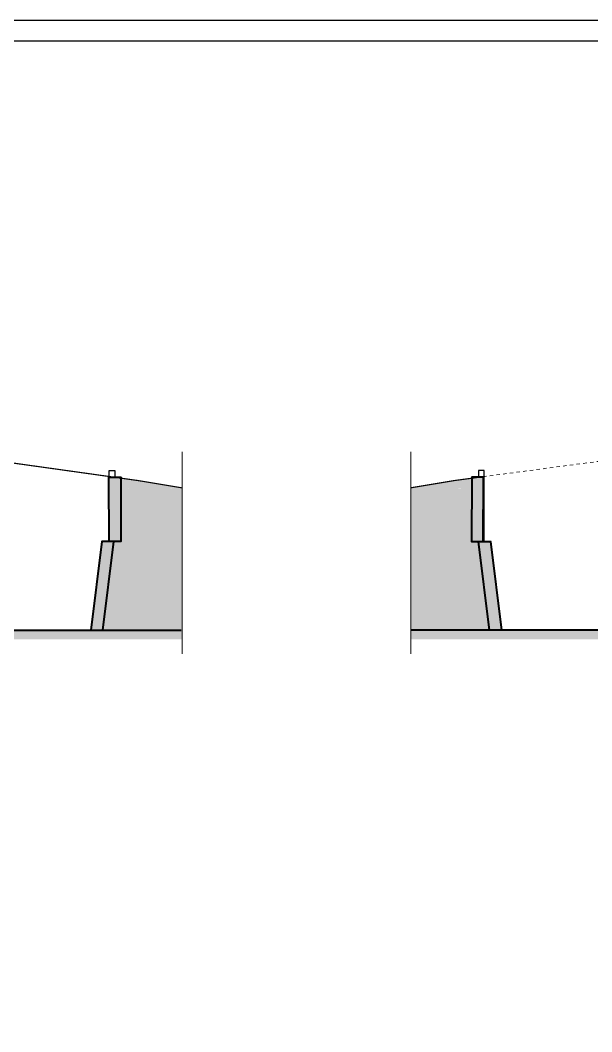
# Model space of a CAD drawing. Header units: millimetres. Extents: x -6419137 to 687965, y -598396 to 179722.
# Drawn here: x 331813 to 355793, y 124911 to 167372 of the extents above; entities that cross this region are included whole.
import ezdxf

# ---------------------------------------------------------------- set-up
doc = ezdxf.new("R2010")
doc.units = ezdxf.units.MM
doc.header["$MEASUREMENT"] = 0
doc.linetypes.add('Штриховая', pattern=[5644.444466, 2822.222233, -2822.222233])
for name, color, linetype, lineweight in [('подп стены Инжзащита_Ном._пера__99', 7, 'Continuous', 40), ('размеры_Ном._пера__96', 7, 'Continuous', 5), ('стены наруж_Ном._пера__95', 251, 'Continuous', 13), ('чертеж_Ном._пера__96', 7, 'Continuous', 13)]:
    doc.layers.add(name, color=color, linetype=linetype, lineweight=lineweight)
doc.layers.add('стены наруж', color=7, linetype='Continuous')

msp = doc.modelspace()

# ---------------------------------------------------------------- hatches: boundary and pattern name
at = {"layer": 'стены наруж'}
h = msp.add_hatch(color=256, dxfattribs=at)
h.dxf.hatch_style = 1
h.set_gradient(color1=(44, 89, 44), color2=(219, 228, 205), rotation=270, tint=1)
h.paths.add_polyline_path([(335544.4, 148243.4), (335538.4, 147970.6), (335538.4, 147709.6), (338610.2, 147733.7)])
h.paths.add_polyline_path([(335233.5, 145491.7), (335538.4, 145491.7), (335538.4, 147709.6), (338610.2, 147733.4), (338610.2, 141769.8), (334783, 141769.8)])
h = msp.add_hatch(color=256, dxfattribs=at)
h.dxf.hatch_style = 1
h.set_gradient(color1=(44, 89, 44), color2=(219, 228, 205), rotation=270, tint=1)
h.paths.add_polyline_path([(351236.9, 148242.6), (351242.8, 147970.6), (351242.8, 147713.7), (348205.5, 147721)])
h.paths.add_polyline_path([(351539.4, 145491.7), (351242.8, 145491.7), (351242.8, 147713.7), (348205.5, 147720.2), (348205.5, 141769.8), (351998.2, 141769.8)])
at = {"layer": 'стены наруж_Ном._пера__95', "true_color": 0x33201a}
h = msp.add_hatch(color=19, dxfattribs=at)
h.dxf.hatch_style = 1
h.paths.add_polyline_path([(338586.2, 141769.8), (241287.3, 141769.8), (241287.3, 141382.3), (338586.2, 141382.3)])
h = msp.add_hatch(color=19, dxfattribs=at)
h.dxf.hatch_style = 1
h.paths.add_polyline_path([(437662.8, 141768.8), (348205.9, 141768.8), (348205.9, 141381.3), (437662.8, 141381.3)])

# ---------------------------------------------------------------- linework, layer by layer
at = {"layer": 'подп стены Инжзащита_Ном._пера__99', "linetype": 'Continuous', "flags": 128}
for points in [[(335531.3, 148186.3), (336026.9, 148186.3), (336034, 145491.7), (335538.4, 145491.7)], [(351249.8, 148186.3), (350754.2, 148186.3), (350747.2, 145491.7), (351242.8, 145491.7)]]:
    msp.add_lwpolyline(points, close=True, dxfattribs=at)
for points in [[(335738.4, 145491.7), (335238.4, 145491.7), (334779.8, 141769.8), (335279.8, 141769.8), (335738.4, 145491.7)], [(351042.8, 145491.7), (351542.8, 145491.7), (352001.4, 141769.8), (351501.4, 141769.8), (351042.8, 145491.7)]]:
    msp.add_lwpolyline(points, dxfattribs=at)
at = {"layer": 'подп стены Инжзащита_Ном._пера__99', "color": 251}
for points in [[(241287.3, 141769.8), (338560.3, 141769.8)], [(437662.8, 141769.8), (348205.5, 141769.8)]]:
    msp.add_lwpolyline(points, dxfattribs=at)
at = {"layer": 'размеры_Ном._пера__96', "color": 6, "lineweight": 30}
for points in [[(158705.3, 167372.2), (687965.5, 167372.2), (687965.5, 70101), (158705.3, 70101)], [(159572.2, 166505.3), (687098.6, 166505.3), (687098.6, 70967.9), (159572.2, 70967.9)]]:
    msp.add_lwpolyline(points, close=True, dxfattribs=at)
at = {"layer": 'стены наруж_Ном._пера__95', "color": 34, "linetype": 'Штриховая', "lineweight": 5, "ltscale": 0.05}
msp.add_lwpolyline([(351242.8, 148211.4), (356060.3, 148853.2), (402092, 151255.5), (428152.6, 153059.7)], dxfattribs=at)
at = {"layer": 'стены наруж_Ном._пера__95'}
for points in [[(338610.2, 149251.5), (338610.2, 140771.8)], [(348205.5, 149251.5), (348205.5, 140771.8)]]:
    msp.add_lwpolyline(points, dxfattribs=at)
at = {"layer": 'стены наруж_Ном._пера__95', "lineweight": 30}
for points in [[(334783, 141769.8), (335238.4, 145491.7), (335538.4, 145491.7), (335538.4, 148468.6), (335779.1, 148468.6), (335779.1, 148186.3)], [(352032.7, 141769.8), (351577.4, 145491.7), (351277.4, 145491.7), (351277.4, 148468.6), (351036.6, 148468.6), (351036.6, 148186.3)], [(351242.8, 148211.4), (351242.8, 145491.7), (351542.8, 145491.7), (351998.2, 141769.8)]]:
    msp.add_lwpolyline(points, dxfattribs=at)
at = {"layer": 'чертеж_Ном._пера__96', "color": 18, "true_color": 0x5c0000, "const_width": 50}
for points in [[(338610.2, 147740.9), (336776.8, 148046.4), (331020.8, 148853.2), (327509.1, 149036.5)], [(348205.5, 147746.6), (350004.3, 148046.4), (351242.8, 148211.4)]]:
    msp.add_lwpolyline(points, dxfattribs=at)

doc.saveas('drawing.dxf')
